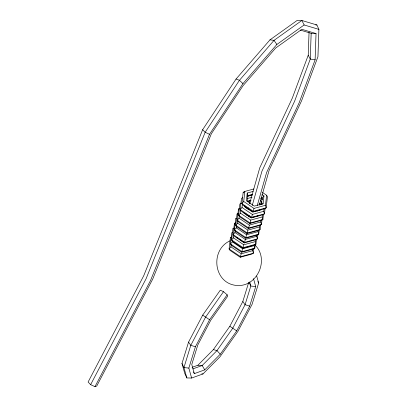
<?xml version="1.0" encoding="UTF-8"?>
<svg xmlns="http://www.w3.org/2000/svg" width="407" height="407" viewBox="0 0 407 407"><rect width="100%" height="100%" fill="white"/><g stroke="black" fill="none" stroke-linecap="round" stroke-linejoin="round"><path stroke-width="0.61" d="M249.725 203.261L259.732 167.903L292.328 98.056L308.236 55.204L309.055 32.061M300.305 30.093L311.167 33.333L310.261 59.066L294.592 101.267L261.915 171.291L252.259 205.403M257.275 205.474L266.605 172.522L299.201 102.676L315.11 59.824L316.036 33.557L301.862 29.324L275.651 48.046L243.065 85.679L211.325 133.801L152.732 279.054L96.759 385.999L94.968 386.65L90.639 384.666L88.1 382.031L143.712 275.773L202.64 129.696L236.07 79.009L269.994 39.84L297.278 20.35L301.857 20.482L316.895 24.975L318.9 29.375L317.933 56.721L301.541 100.875L269.113 170.365L259.259 205.169M231.212 237.266L230.372 237.734L229.1 248.952L229.935 250.325L240.242 257.265L251.694 254.136L253.373 253.205L253.937 248.219M234.173 228.027L232.911 228.724L231.639 239.947L232.473 241.32L242.786 248.255L254.238 245.131L255.917 244.2L256.481 239.209M252.889 248.784L252.676 250.671L253.373 253.205L240.603 256.69L229.1 248.952L230.911 246.861L231.196 244.342M255.209 244.459L254.787 248.199L253.108 249.135L241.656 252.259L231.344 245.324L230.51 243.951L232.321 241.855L232.463 240.598M255.428 239.779L255.214 241.661L255.917 244.2L243.142 247.68L231.639 239.947L233.45 237.851L233.735 235.338M236.574 218.249L235.734 218.717L234.463 229.935L235.297 231.308L245.609 238.248L257.061 235.124L258.74 234.188L259.234 229.828M257.916 234.498L257.422 238.858L255.744 239.794L244.292 242.918L233.979 235.979L233.145 234.61L234.956 232.514L235.17 230.627M238.314 213.344L237.052 214.046L235.78 225.264L236.615 226.638L246.927 233.577L258.379 230.454L260.058 229.517L260.551 225.152M258.18 230.398L258.038 231.654L258.74 234.188L245.965 237.673L234.463 229.935L236.274 227.844L236.487 225.956M259.569 225.096L259.356 226.984L260.058 229.517L247.283 233.002L235.78 225.264L237.591 223.173L237.876 220.655M262.032 219.526L261.467 224.516L259.788 225.447L248.336 228.571L238.024 221.637L237.195 220.263L239.006 218.167L239.291 215.654M263.446 214.525L262.881 219.51L261.202 220.441L249.75 223.565L239.438 216.631L238.604 215.257L240.415 213.166L240.771 210.022M253.892 188.96L244.851 191.427L243.172 192.358L241.9 203.581L242.73 204.955L253.042 211.889L264.494 208.766L266.173 207.835L267.445 196.612L266.61 195.238L262.49 192.465M265.115 208.226L264.479 213.838L262.8 214.774L251.348 217.898L241.036 210.958L240.206 209.585L242.017 207.494L242.374 204.35M266.61 195.238L265.471 205.301L266.173 207.835L253.398 211.319L241.9 203.581L243.712 201.485L244.851 191.427M244.795 205.581L244.658 206.771L252.589 212.108L261.401 209.707M245.558 207.545L245.696 206.349M253.103 191.427L247.227 193.03L246.352 200.768L254.283 206.105L263.09 203.698L263.97 195.96L261.986 194.627M247.253 201.541L247.929 195.564L247.227 193.03M244.292 242.918L244.648 242.343L257.422 238.858L256.72 236.325L256.863 235.068M263.97 195.96L262.159 198.056L261.416 204.635L263.09 203.698M248.336 228.571L248.692 228.001L261.467 224.516L260.765 221.983L260.979 220.095M249.75 223.565L250.107 222.995L262.881 219.51L262.179 216.977L262.464 214.464M251.348 217.898L251.704 217.323L264.479 213.838L263.777 211.304L264.062 208.791M252.676 250.671L241.224 253.795L240.242 257.265M232.621 232.26L231.781 232.728L230.51 243.951L242.012 251.684L254.787 248.199L254.085 245.665L242.633 248.789L241.656 252.259M255.214 241.661L243.762 244.79L242.786 248.255M256.72 236.325L245.268 239.448L244.648 242.343L233.145 234.61L234.417 223.387L235.256 222.919M258.038 231.654L246.586 234.778L245.609 238.248M259.356 226.984L247.904 230.108L246.927 233.577M260.765 221.983L249.313 225.107L248.692 228.001L237.195 220.263L238.466 209.04L239.723 208.343M262.179 216.977L250.727 220.101L250.107 222.995L238.604 215.257L239.876 204.039L241.137 203.337M263.777 211.304L252.325 214.428L251.704 217.323L240.206 209.585L241.478 198.367L242.735 197.665M265.471 205.301L254.019 208.425L253.042 211.889M246.316 215.303L246.657 214.087M248 209.356L248.382 208.013M248.982 216.977L249.323 215.761M257.529 211.274L257.875 210.053M256.69 276.017L258.643 282.997L252.07 304.344L237.907 331.369L219.948 356.837L203.007 373.921L191.621 378.042L186.838 377.935L184.753 373.423L181.975 363.476L188.548 342.129L202.706 315.104L220.289 290.171L223.504 291.702L227.157 294.79L227.594 296.347L210.765 320.212L197.792 344.973L191.773 364.524L194.317 373.636L204.746 369.861L220.268 354.212L236.716 330.881L249.689 306.125L255.713 286.569L253.49 278.627M191.621 378.042L188.843 368.096L195.416 346.754L209.574 319.724L227.157 294.79M192.084 367.338L197.878 365.242L213.4 349.593L229.848 326.261L242.821 301.506L248.662 282.539M318.9 29.375L304.146 24.969L276.862 44.46L242.938 83.628L209.508 134.315L150.585 280.398L94.968 386.65M90.639 384.666L146.077 278.754L205.164 132.265L239.443 80.296L274.033 40.354L301.857 20.482L304.146 24.969M223.504 291.702L205.55 317.17L190.791 345.329L183.944 367.572L186.838 377.935M261.915 202.386L260.465 204.06L259.427 203.363M229.899 240.873C209.483 250.183 213.604 284.62 237.764 285.531C257.875 286.375 269.48 258.674 254.884 244.968M192.816 368.91L202.182 365.522L216.992 350.59L232.687 328.327L245.07 304.706L250.814 286.045L249.664 281.939M243.172 192.358L244.388 192.028M247.929 195.564L252.538 194.307M247.425 196.174L252.121 194.892M247.375 196.281L252.198 194.968M247.298 198.555L251.994 197.273M247.39 201.251L250.844 200.31M247.583 201.46L249.995 200.804M247.492 201.699L251.017 200.737M249.221 203.261L250.397 202.94M239.682 208.71L238.466 209.04L238.746 210.053M245.304 207.529L246.479 207.209M246.632 208.588L248.397 208.104M237.052 214.046L238.268 213.716M244.638 213.751L245.808 213.431M235.734 218.717L236.95 218.386M252.752 217.297L259.213 215.537M235.633 223.056L234.417 223.387L234.697 224.399M232.911 228.724L234.127 228.393M230.372 237.734L231.588 237.398M315.679 24.919L316.895 24.975M311.167 33.333L316.036 33.557M197.878 365.242L202.182 365.522L204.746 369.861M201.78 373.84L203.007 373.921M255.713 286.569L250.814 286.045L249.089 282.463M188.843 368.096L183.944 367.572L181.975 363.476M269.994 39.84L274.033 40.354L276.862 44.46M315.11 59.824L310.261 59.066L308.236 55.204M213.4 349.593L216.992 350.59L220.268 354.212M249.689 306.125L245.07 304.706L242.821 301.506M195.416 346.754L190.791 345.329L188.548 342.129M236.07 79.009L239.443 80.296L242.938 83.628M209.508 134.315L205.164 132.265L202.64 129.696M236.716 330.881L229.848 326.261M209.574 319.724L202.706 315.104M261.121 197.354L262.159 198.056M261.009 198.092L262.495 199.094M260.795 198.468L262.342 199.511M260.292 200.631L261.777 201.633M259.315 204.1L260.307 204.767M259.193 204.141L260.226 204.833M243.712 201.485L254.019 208.425M242.017 207.494L252.325 214.428M243.06 212.444L250.992 217.781M240.415 213.166L250.727 220.101M239.006 218.167L249.313 225.107M237.591 223.173L247.904 230.108M236.274 227.844L246.586 234.778M234.956 232.514L245.268 239.448M236.589 237.464L237.581 238.131M239.067 239.133L240.557 240.13M241.549 240.796L243.528 242.134M233.45 237.851L243.762 244.79M232.321 241.855L242.633 248.789M230.911 246.861L241.224 253.795M257.906 281.461L258.643 282.997M193.539 371.942L194.317 373.636"/></g></svg>
